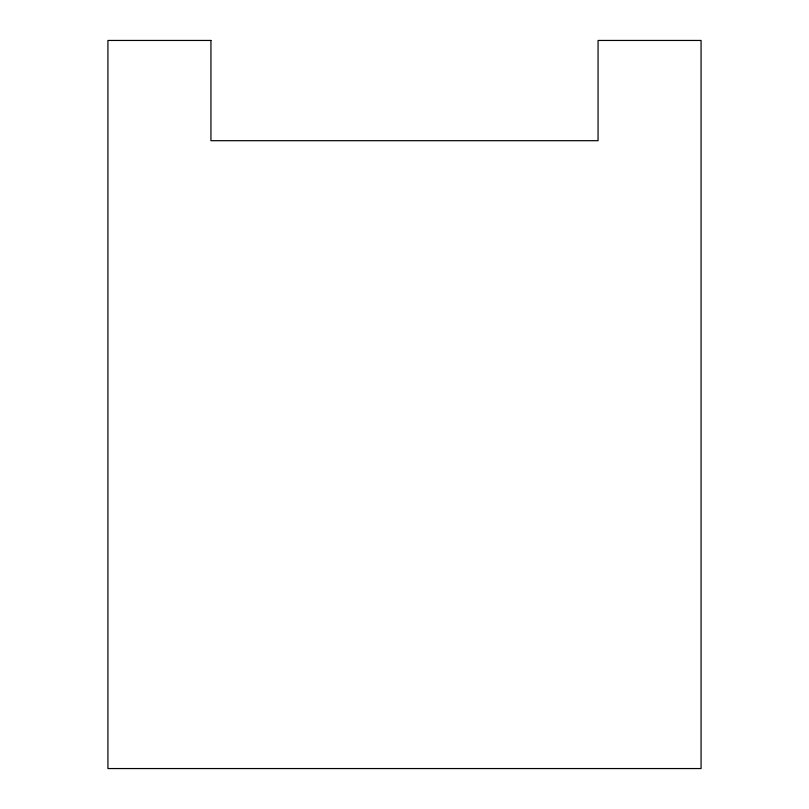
<?xml version="1.0" encoding="UTF-8"?>
<svg xmlns="http://www.w3.org/2000/svg" width="809" height="809" viewBox="0 0 809 809"><rect width="100%" height="100%" fill="white"/><g stroke="black" fill="none" stroke-linecap="round" stroke-linejoin="round"><path stroke-width="1.21" d="M210.937 40.45L107.931 40.45L107.931 768.55L701.069 768.55L701.069 40.45L598.063 40.45L598.063 140.695L210.937 140.695L210.937 40.45"/></g></svg>
